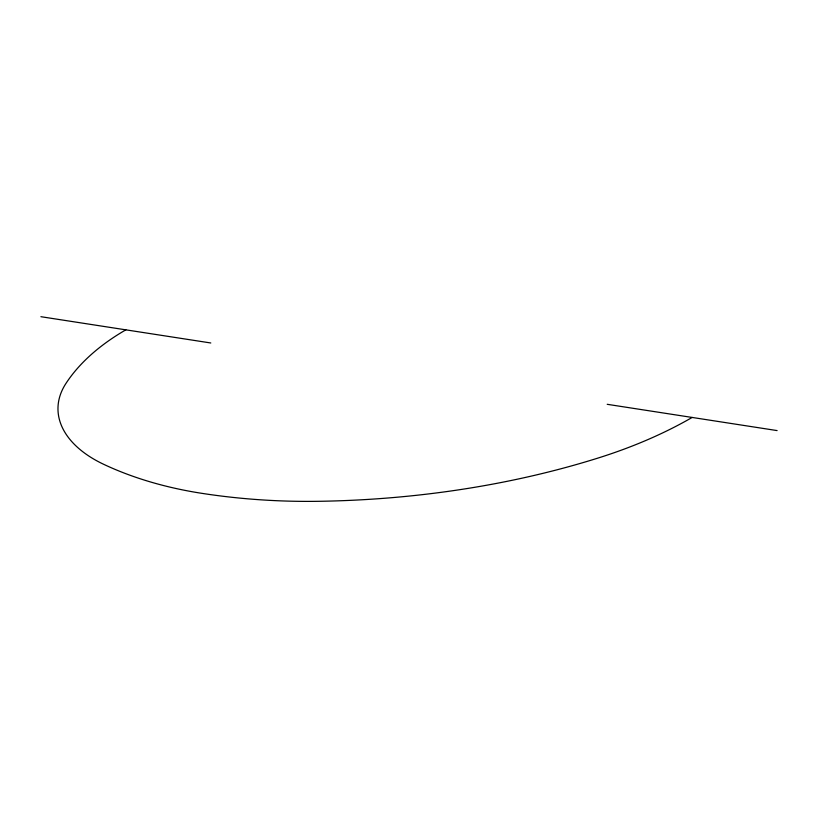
<?xml version="1.0" encoding="UTF-8"?>
<svg xmlns="http://www.w3.org/2000/svg" width="818" height="818" viewBox="0 0 818 818"><rect width="100%" height="100%" fill="white"/><g stroke="black" fill="none" stroke-linecap="round" stroke-linejoin="round"><path stroke-width="1.23" d="M40.9 316.699L210.788 342.977M607.212 404.307L777.1 430.585M125.849 329.838A261.954 151.238 0 0 0 65.961 383.427A124.224 71.718 0 0 0 103.446 464.195A261.954 151.238 0 0 0 201.719 493.315A410.268 236.862 0 0 0 319 501.301A619.799 357.844 0 0 0 597.498 458.223A410.268 236.862 0 0 0 692.151 417.446"/></g></svg>
